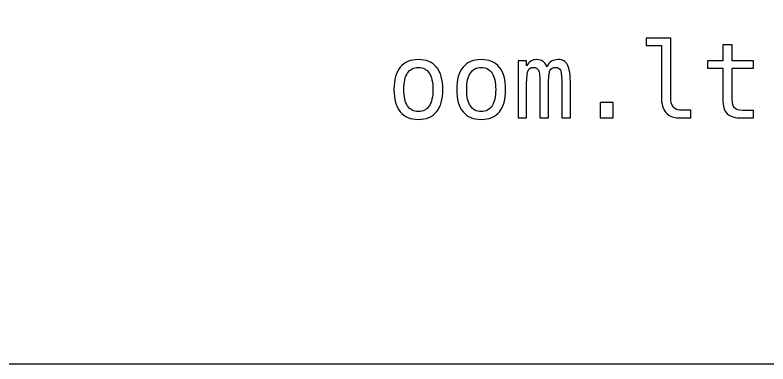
# Model space of a CAD drawing. Header units: centimetres. Extents: x -16.4 to -4.5, y -20.8 to -8.9.
# Drawn here: x -13.395 to -10.339, y -20.8 to -19.384 of the extents above; entities that cross this region are included whole.
import ezdxf

# ---------------------------------------------------------------- set-up
doc = ezdxf.new("R2010")
doc.units = ezdxf.units.CM
doc.header["$MEASUREMENT"] = 0
doc.layers.add('Layer 1', color=7, linetype='Continuous')

msp = doc.modelspace()

# ---------------------------------------------------------------- linework, layer by layer
at = {"layer": 'Layer 1', "color": 7}
msp.add_lwpolyline([(-16.45, -20.8), (-4.55, -20.8), (-4.55, -8.9), (-16.45, -8.9), (-16.45, -20.8)], close=True, dxfattribs=at)
at = {"layer": 'Layer 1', "color": 250}
for points, knots in [([(-10.73364, -19.71762), (-10.73364, -19.73469), (-10.73054, -19.74754), (-10.72426, -19.75621), (-10.72426, -19.75621), (-10.71798, -19.76489), (-10.70874, -19.76927), (-10.69646, -19.76927), (-10.69646, -19.76927), (-10.69646, -19.76927), (-10.65201, -19.76927), (-10.65201, -19.76927), (-10.65201, -19.76927), (-10.65201, -19.76927), (-10.65201, -19.80151), (-10.65201, -19.80151), (-10.65201, -19.80151), (-10.65201, -19.80151), (-10.70013, -19.80151), (-10.70013, -19.80151), (-10.70013, -19.80151), (-10.72292, -19.80151), (-10.74048, -19.79417), (-10.75297, -19.77957), (-10.75297, -19.77957), (-10.76546, -19.76496), (-10.77167, -19.74429), (-10.77167, -19.71762), (-10.77167, -19.71762), (-10.77167, -19.71762), (-10.77167, -19.50737), (-10.77167, -19.50737), (-10.77167, -19.50737), (-10.77167, -19.50737), (-10.83263, -19.50737), (-10.83263, -19.50737), (-10.83263, -19.50737), (-10.83263, -19.50737), (-10.83263, -19.47759), (-10.83263, -19.47759), (-10.83263, -19.47759), (-10.83263, -19.47759), (-10.73364, -19.47759), (-10.73364, -19.47759), (-10.73364, -19.47759), (-10.73364, -19.47759), (-10.73364, -19.71762), (-10.73364, -19.71762)], [0, 0, 0, 0, 0.0833333, 0.0833333, 0.0833333, 0.0833333, 0.1666667, 0.1666667, 0.1666667, 0.1666667, 0.25, 0.25, 0.25, 0.25, 0.3333333, 0.3333333, 0.3333333, 0.3333333, 0.4166667, 0.4166667, 0.4166667, 0.4166667, 0.5, 0.5, 0.5, 0.5, 0.5833333, 0.5833333, 0.5833333, 0.5833333, 0.6666667, 0.6666667, 0.6666667, 0.6666667, 0.75, 0.75, 0.75, 0.75, 0.8333333, 0.8333333, 0.8333333, 0.8333333, 0.9166667, 0.9166667, 0.9166667, 0.9166667, 1, 1, 1, 1]), ([(-10.48395, -19.50426), (-10.48395, -19.50426), (-10.48395, -19.57002), (-10.48395, -19.57002), (-10.48395, -19.57002), (-10.48395, -19.57002), (-10.39752, -19.57002), (-10.39752, -19.57002), (-10.39752, -19.57002), (-10.39752, -19.57002), (-10.39752, -19.59958), (-10.39752, -19.59958), (-10.39752, -19.59958), (-10.39752, -19.59958), (-10.48395, -19.59958), (-10.48395, -19.59958), (-10.48395, -19.59958), (-10.48395, -19.59958), (-10.48395, -19.72524), (-10.48395, -19.72524), (-10.48395, -19.72524), (-10.48395, -19.74231), (-10.48071, -19.75424), (-10.47421, -19.76094), (-10.47421, -19.76094), (-10.46772, -19.76771), (-10.45644, -19.7711), (-10.44035, -19.7711), (-10.44035, -19.7711), (-10.44035, -19.7711), (-10.39752, -19.7711), (-10.39752, -19.7711), (-10.39752, -19.7711), (-10.39752, -19.7711), (-10.39752, -19.80151), (-10.39752, -19.80151), (-10.39752, -19.80151), (-10.39752, -19.80151), (-10.44402, -19.80151), (-10.44402, -19.80151), (-10.44402, -19.80151), (-10.47259, -19.80151), (-10.4927, -19.7958), (-10.50441, -19.78437), (-10.50441, -19.78437), (-10.51612, -19.77294), (-10.52198, -19.75318), (-10.52198, -19.72524), (-10.52198, -19.72524), (-10.52198, -19.72524), (-10.52198, -19.59958), (-10.52198, -19.59958), (-10.52198, -19.59958), (-10.52198, -19.59958), (-10.58379, -19.59958), (-10.58379, -19.59958), (-10.58379, -19.59958), (-10.58379, -19.59958), (-10.58379, -19.57002), (-10.58379, -19.57002), (-10.58379, -19.57002), (-10.58379, -19.57002), (-10.52198, -19.57002), (-10.52198, -19.57002), (-10.52198, -19.57002), (-10.52198, -19.57002), (-10.52198, -19.50426), (-10.52198, -19.50426), (-10.52198, -19.50426), (-10.52198, -19.50426), (-10.48395, -19.50426), (-10.48395, -19.50426)], [0, 0, 0, 0, 0.0555556, 0.0555556, 0.0555556, 0.0555556, 0.1111111, 0.1111111, 0.1111111, 0.1111111, 0.1666667, 0.1666667, 0.1666667, 0.1666667, 0.2222222, 0.2222222, 0.2222222, 0.2222222, 0.2777778, 0.2777778, 0.2777778, 0.2777778, 0.3333333, 0.3333333, 0.3333333, 0.3333333, 0.3888889, 0.3888889, 0.3888889, 0.3888889, 0.4444444, 0.4444444, 0.4444444, 0.4444444, 0.5, 0.5, 0.5, 0.5, 0.5555556, 0.5555556, 0.5555556, 0.5555556, 0.6111111, 0.6111111, 0.6111111, 0.6111111, 0.6666667, 0.6666667, 0.6666667, 0.6666667, 0.7222222, 0.7222222, 0.7222222, 0.7222222, 0.7777778, 0.7777778, 0.7777778, 0.7777778, 0.8333333, 0.8333333, 0.8333333, 0.8333333, 0.8888889, 0.8888889, 0.8888889, 0.8888889, 0.9444444, 0.9444444, 0.9444444, 0.9444444, 1, 1, 1, 1]), ([(-11.75773, -19.56445), (-11.72563, -19.56445), (-11.70107, -19.57482), (-11.68407, -19.59563), (-11.68407, -19.59563), (-11.66707, -19.61644), (-11.65853, -19.64657), (-11.65853, -19.68594), (-11.65853, -19.68594), (-11.65853, -19.72552), (-11.66699, -19.75565), (-11.68393, -19.77639), (-11.68393, -19.77639), (-11.70093, -19.79714), (-11.72548, -19.80751), (-11.75773, -19.80751), (-11.75773, -19.80751), (-11.7899, -19.80751), (-11.81438, -19.79714), (-11.83139, -19.77639), (-11.83139, -19.77639), (-11.84832, -19.75565), (-11.85679, -19.72552), (-11.85679, -19.68594), (-11.85679, -19.68594), (-11.85679, -19.64657), (-11.84832, -19.61644), (-11.83139, -19.59563), (-11.83139, -19.59563), (-11.81438, -19.57482), (-11.7899, -19.56445), (-11.75773, -19.56445)], [0, 0, 0, 0, 0.125, 0.125, 0.125, 0.125, 0.25, 0.25, 0.25, 0.25, 0.375, 0.375, 0.375, 0.375, 0.5, 0.5, 0.5, 0.5, 0.625, 0.625, 0.625, 0.625, 0.75, 0.75, 0.75, 0.75, 0.875, 0.875, 0.875, 0.875, 1, 1, 1, 1]), ([(-11.50289, -19.56445), (-11.47079, -19.56445), (-11.44623, -19.57482), (-11.42923, -19.59563), (-11.42923, -19.59563), (-11.41223, -19.61644), (-11.40369, -19.64657), (-11.40369, -19.68594), (-11.40369, -19.68594), (-11.40369, -19.72552), (-11.41215, -19.75565), (-11.42909, -19.77639), (-11.42909, -19.77639), (-11.44609, -19.79714), (-11.47064, -19.80751), (-11.50289, -19.80751), (-11.50289, -19.80751), (-11.53506, -19.80751), (-11.55954, -19.79714), (-11.57655, -19.77639), (-11.57655, -19.77639), (-11.59348, -19.75565), (-11.60195, -19.72552), (-11.60195, -19.68594), (-11.60195, -19.68594), (-11.60195, -19.64657), (-11.59348, -19.61644), (-11.57655, -19.59563), (-11.57655, -19.59563), (-11.55954, -19.57482), (-11.53506, -19.56445), (-11.50289, -19.56445)], [0, 0, 0, 0, 0.125, 0.125, 0.125, 0.125, 0.25, 0.25, 0.25, 0.25, 0.375, 0.375, 0.375, 0.375, 0.5, 0.5, 0.5, 0.5, 0.625, 0.625, 0.625, 0.625, 0.75, 0.75, 0.75, 0.75, 0.875, 0.875, 0.875, 0.875, 1, 1, 1, 1]), ([(-11.2357, -19.59358), (-11.23104, -19.58364), (-11.22505, -19.5763), (-11.21778, -19.57157), (-11.21778, -19.57157), (-11.21058, -19.56684), (-11.20183, -19.56445), (-11.19167, -19.56445), (-11.19167, -19.56445), (-11.17305, -19.56445), (-11.15993, -19.57164), (-11.15231, -19.58604), (-11.15231, -19.58604), (-11.14461, -19.60043), (-11.1408, -19.62752), (-11.1408, -19.66738), (-11.1408, -19.66738), (-11.1408, -19.66738), (-11.1408, -19.80151), (-11.1408, -19.80151), (-11.1408, -19.80151), (-11.1408, -19.80151), (-11.17552, -19.80151), (-11.17552, -19.80151), (-11.17552, -19.80151), (-11.17552, -19.80151), (-11.17552, -19.66901), (-11.17552, -19.66901), (-11.17552, -19.66901), (-11.17552, -19.63634), (-11.17735, -19.61609), (-11.18102, -19.60812), (-11.18102, -19.60812), (-11.18462, -19.60022), (-11.19132, -19.59627), (-11.20099, -19.59627), (-11.20099, -19.59627), (-11.21199, -19.59627), (-11.21954, -19.6005), (-11.22364, -19.60897), (-11.22364, -19.60897), (-11.22766, -19.61743), (-11.2297, -19.63747), (-11.2297, -19.66901), (-11.2297, -19.66901), (-11.2297, -19.66901), (-11.2297, -19.80151), (-11.2297, -19.80151), (-11.2297, -19.80151), (-11.2297, -19.80151), (-11.26442, -19.80151), (-11.26442, -19.80151), (-11.26442, -19.80151), (-11.26442, -19.80151), (-11.26442, -19.66901), (-11.26442, -19.66901), (-11.26442, -19.66901), (-11.26442, -19.63592), (-11.26639, -19.61553), (-11.27034, -19.60784), (-11.27034, -19.60784), (-11.27422, -19.60015), (-11.28128, -19.59627), (-11.29151, -19.59627), (-11.29151, -19.59627), (-11.3016, -19.59627), (-11.30858, -19.6005), (-11.31246, -19.60897), (-11.31246, -19.60897), (-11.31642, -19.61743), (-11.31839, -19.63747), (-11.31839, -19.66901), (-11.31839, -19.66901), (-11.31839, -19.66901), (-11.31839, -19.80151), (-11.31839, -19.80151), (-11.31839, -19.80151), (-11.31839, -19.80151), (-11.35289, -19.80151), (-11.35289, -19.80151), (-11.35289, -19.80151), (-11.35289, -19.80151), (-11.35289, -19.57002), (-11.35289, -19.57002), (-11.35289, -19.57002), (-11.35289, -19.57002), (-11.31839, -19.57002), (-11.31839, -19.57002), (-11.31839, -19.57002), (-11.31839, -19.57002), (-11.31839, -19.58984), (-11.31839, -19.58984), (-11.31839, -19.58984), (-11.31388, -19.58159), (-11.30816, -19.57531), (-11.30132, -19.57094), (-11.30132, -19.57094), (-11.29454, -19.56663), (-11.28678, -19.56445), (-11.2781, -19.56445), (-11.2781, -19.56445), (-11.26759, -19.56445), (-11.25891, -19.56684), (-11.25193, -19.57164), (-11.25193, -19.57164), (-11.24494, -19.57651), (-11.23958, -19.58378), (-11.2357, -19.59358)], [0, 0, 0, 0, 0.037037, 0.037037, 0.037037, 0.037037, 0.0740741, 0.0740741, 0.0740741, 0.0740741, 0.1111111, 0.1111111, 0.1111111, 0.1111111, 0.1481481, 0.1481481, 0.1481481, 0.1481481, 0.1851852, 0.1851852, 0.1851852, 0.1851852, 0.2222222, 0.2222222, 0.2222222, 0.2222222, 0.2592593, 0.2592593, 0.2592593, 0.2592593, 0.2962963, 0.2962963, 0.2962963, 0.2962963, 0.3333333, 0.3333333, 0.3333333, 0.3333333, 0.3703704, 0.3703704, 0.3703704, 0.3703704, 0.4074074, 0.4074074, 0.4074074, 0.4074074, 0.4444444, 0.4444444, 0.4444444, 0.4444444, 0.4814815, 0.4814815, 0.4814815, 0.4814815, 0.5185185, 0.5185185, 0.5185185, 0.5185185, 0.5555556, 0.5555556, 0.5555556, 0.5555556, 0.5925926, 0.5925926, 0.5925926, 0.5925926, 0.6296296, 0.6296296, 0.6296296, 0.6296296, 0.6666667, 0.6666667, 0.6666667, 0.6666667, 0.7037037, 0.7037037, 0.7037037, 0.7037037, 0.7407407, 0.7407407, 0.7407407, 0.7407407, 0.7777778, 0.7777778, 0.7777778, 0.7777778, 0.8148148, 0.8148148, 0.8148148, 0.8148148, 0.8518519, 0.8518519, 0.8518519, 0.8518519, 0.8888889, 0.8888889, 0.8888889, 0.8888889, 0.9259259, 0.9259259, 0.9259259, 0.9259259, 0.962963, 0.962963, 0.962963, 0.962963, 1, 1, 1, 1]), ([(-11.75773, -19.59669), (-11.77706, -19.59669), (-11.79167, -19.60417), (-11.80161, -19.6192), (-11.80161, -19.6192), (-11.81156, -19.63422), (-11.8165, -19.65652), (-11.8165, -19.68594), (-11.8165, -19.68594), (-11.8165, -19.71529), (-11.81156, -19.73752), (-11.80161, -19.75262), (-11.80161, -19.75262), (-11.79167, -19.76771), (-11.77706, -19.77526), (-11.75773, -19.77526), (-11.75773, -19.77526), (-11.73833, -19.77526), (-11.72365, -19.76771), (-11.7137, -19.75262), (-11.7137, -19.75262), (-11.70375, -19.73752), (-11.69881, -19.71529), (-11.69881, -19.68594), (-11.69881, -19.68594), (-11.69881, -19.65652), (-11.70375, -19.63422), (-11.7137, -19.6192), (-11.7137, -19.6192), (-11.72365, -19.60417), (-11.73833, -19.59669), (-11.75773, -19.59669)], [0, 0, 0, 0, 0.125, 0.125, 0.125, 0.125, 0.25, 0.25, 0.25, 0.25, 0.375, 0.375, 0.375, 0.375, 0.5, 0.5, 0.5, 0.5, 0.625, 0.625, 0.625, 0.625, 0.75, 0.75, 0.75, 0.75, 0.875, 0.875, 0.875, 0.875, 1, 1, 1, 1]), ([(-11.50289, -19.59669), (-11.52222, -19.59669), (-11.53683, -19.60417), (-11.54677, -19.6192), (-11.54677, -19.6192), (-11.55672, -19.63422), (-11.56166, -19.65652), (-11.56166, -19.68594), (-11.56166, -19.68594), (-11.56166, -19.71529), (-11.55672, -19.73752), (-11.54677, -19.75262), (-11.54677, -19.75262), (-11.53683, -19.76771), (-11.52222, -19.77526), (-11.50289, -19.77526), (-11.50289, -19.77526), (-11.48349, -19.77526), (-11.46881, -19.76771), (-11.45886, -19.75262), (-11.45886, -19.75262), (-11.44891, -19.73752), (-11.44397, -19.71529), (-11.44397, -19.68594), (-11.44397, -19.68594), (-11.44397, -19.65652), (-11.44891, -19.63422), (-11.45886, -19.6192), (-11.45886, -19.6192), (-11.46881, -19.60417), (-11.48349, -19.59669), (-11.50289, -19.59669)], [0, 0, 0, 0, 0.125, 0.125, 0.125, 0.125, 0.25, 0.25, 0.25, 0.25, 0.375, 0.375, 0.375, 0.375, 0.5, 0.5, 0.5, 0.5, 0.625, 0.625, 0.625, 0.625, 0.75, 0.75, 0.75, 0.75, 0.875, 0.875, 0.875, 0.875, 1, 1, 1, 1]), ([(-11.01945, -19.73843), (-11.01945, -19.73843), (-10.96739, -19.73843), (-10.96739, -19.73843), (-10.96739, -19.73843), (-10.96739, -19.73843), (-10.96739, -19.80151), (-10.96739, -19.80151), (-10.96739, -19.80151), (-10.96739, -19.80151), (-11.01945, -19.80151), (-11.01945, -19.80151), (-11.01945, -19.80151), (-11.01945, -19.80151), (-11.01945, -19.73843), (-11.01945, -19.73843)], [0, 0, 0, 0, 0.25, 0.25, 0.25, 0.25, 0.5, 0.5, 0.5, 0.5, 0.75, 0.75, 0.75, 0.75, 1, 1, 1, 1])]:
    msp.add_open_spline(points, degree=3, knots=knots, dxfattribs=at)

doc.saveas('drawing.dxf')
